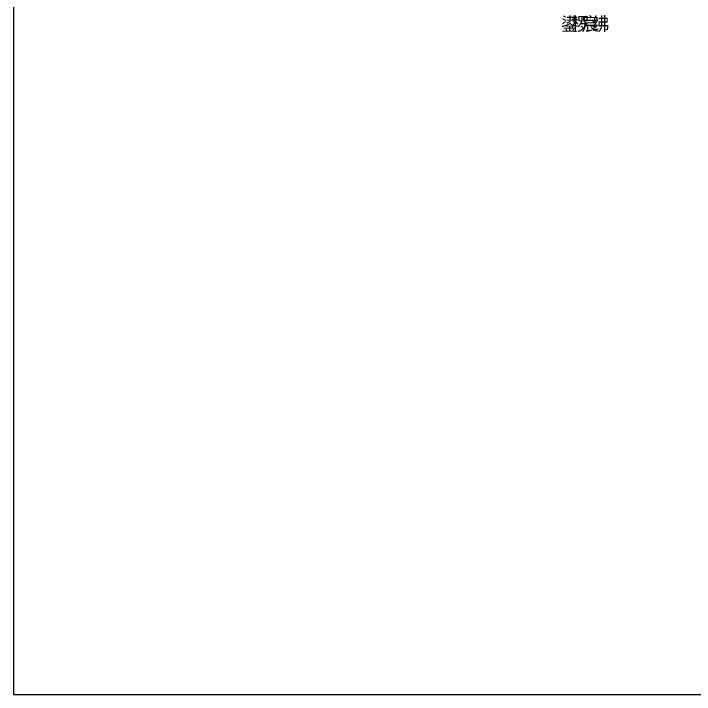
# Model space of a CAD drawing. Header units: metres. Extents: x 0 to 420, y 0 to 297.
# Drawn here: x 0 to 139.3, y 0 to 139.3 of the extents above; entities that cross this region are included whole.
import ezdxf

# ---------------------------------------------------------------- set-up
doc = ezdxf.new("R2010")
doc.units = ezdxf.units.M

msp = doc.modelspace()

# ---------------------------------------------------------------- linework, layer by layer
for p, q in [((0, 297), (0, 0)), ((0, 0), (420, 0))]:
    msp.add_line(p, q)

# ---------------------------------------------------------------- texts
for s, p in [('鍙', (112.04, 135.83)), ('椤', (114.14, 135.83)), ('宸', (116.24, 135.83)), ('绋', (118.34, 135.83))]:
    msp.add_text(s, height=2.76).set_placement(p)

doc.saveas('drawing.dxf')
